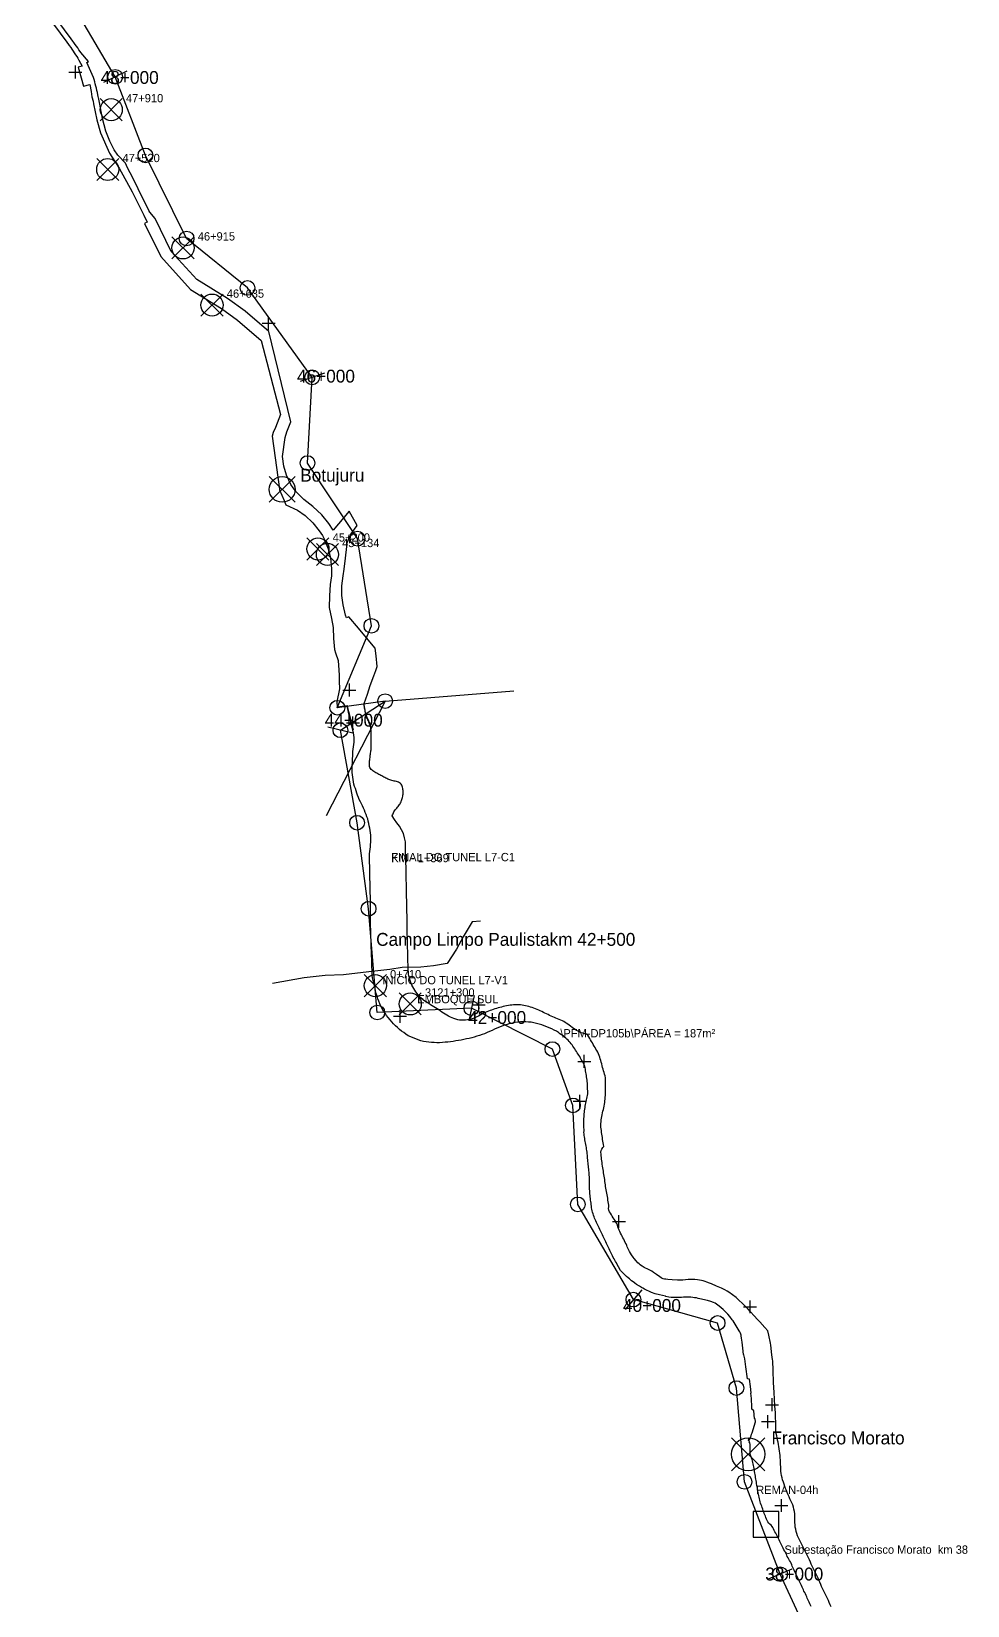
# Model space of a CAD drawing. Header units: metres. Extents: x 286341 to 332373, y 7396700 to 7466215.
# Drawn here: x 317601 to 322684, y 7422994 to 7431543 of the extents above; entities that cross this region are included whole.
import ezdxf

# ---------------------------------------------------------------- set-up
doc = ezdxf.new("R2010")
doc.units = ezdxf.units.M
for name, color, linetype in [('00-EIXO-TIC-RODAPE', 1, 'Continuous'), ('01-ESTACAS-MARCACAO', 3, 'Continuous'), ('02-TRECHOS-DIVISAO', 3, 'Continuous'), ('04-ESTACOES-TIM', 6, 'Continuous'), ('05-ESTACOES-LINHA7', 4, 'Continuous'), ('06-SUBESTACOES', 6, 'Continuous'), ('07-OBRAS-DE-ARTE', 30, 'Continuous'), ('10-DRENAGEM-BUEIROS', 5, 'Continuous'), ('11-LIMITE-MUNICIPIOS', 8, 'Continuous'), ('12-FAIXA-DOMINIO', 9, 'Continuous'), ('13-DESAPROPRIACAO', 2, 'Continuous'), ('14-TIC-EIXO-REFERENCIA', 1, 'Continuous')]:
    doc.layers.add(name, color=color, linetype=linetype)

msp = doc.modelspace()

# ---------------------------------------------------------------- linework, layer by layer
at = {"layer": '00-EIXO-TIC-RODAPE'}
msp.add_lwpolyline([(321876.6, 7422710.5), (321666.3, 7423164.2), (321473, 7423665.9), (321429.3, 7424175.2), (321327, 7424528.4), (320869.6, 7424655.4), (320568.2, 7425172.7), (320541.2, 7425710.3), (320430.1, 7426016), (319990.4, 7426238.3), (319479, 7426214.9), (319431.8, 7426778.3), (319369.2, 7427245.5), (319279, 7427747.7), (319522, 7427905.8), (319262, 7427869.6), (319447, 7428314.6), (319371.8, 7428788.2), (319100.2, 7429198.4), (319125.7, 7429664.1), (318774.5, 7430149.6), (318443.7, 7430418.2), (318220.2, 7430869.5), (318055.9, 7431296.3), (317778.3, 7431767.9)], dxfattribs=at)
at = {"layer": '01-ESTACAS-MARCACAO'}
for p, q in [((318118.7, 7431327.2), (317993.1, 7431265.4)), ((319191.9, 7429686.8), (319059.5, 7429641.4)), ((319347.2, 7427731.9), (319210.8, 7427763.5)), ((320004.7, 7426306.8), (319976.1, 7426169.8)), ((320914.9, 7424708.8), (320824.3, 7424602.1)), ((321730.8, 7423191.4), (321601.8, 7423137))]:
    msp.add_line(p, q, dxfattribs=at)
at = {"layer": '02-TRECHOS-DIVISAO'}
for q in [(320219.8, 7427961.2), (319200.9, 7427283.7)]:
    msp.add_line((319522, 7427905.8), q, dxfattribs=at)
at = {"layer": '04-ESTACOES-TIM'}
for p, q in [((321403.3, 7423725.2), (321583.3, 7423905.2)), ((321403.3, 7423905.2), (321583.3, 7423725.2))]:
    msp.add_line(p, q, dxfattribs=at)
msp.add_circle((321493.3, 7423815.2), 90, dxfattribs=at)
at = {"layer": '05-ESTACOES-LINHA7'}
for p, q in [((318892.5, 7428985.8), (319032.5, 7429125.8)), ((318892.5, 7429125.8), (319032.5, 7428985.8))]:
    msp.add_line(p, q, dxfattribs=at)
msp.add_circle((318962.5, 7429055.8), 70, dxfattribs=at)
at = {"layer": '06-SUBESTACOES'}
msp.add_lwpolyline([(321519.9, 7423365.2), (321659.9, 7423365.2), (321659.9, 7423505.2), (321519.9, 7423505.2)], close=True, dxfattribs=at)
at = {"layer": '07-OBRAS-DE-ARTE'}
for p, q in [((317974.4, 7431057.9), (318094.4, 7431177.9)), ((317974.4, 7431177.9), (318094.4, 7431057.9)), ((317955.6, 7430733), (318075.6, 7430853)), ((317955.6, 7430853), (318075.6, 7430733)), ((318364.3, 7430307.3), (318484.3, 7430427.3)), ((318364.3, 7430427.3), (318484.3, 7430307.3)), ((318521.9, 7429996.6), (318641.9, 7430116.6)), ((318521.9, 7430116.6), (318641.9, 7429996.6)), ((319096.9, 7428672), (319216.9, 7428792)), ((319096.9, 7428792), (319216.9, 7428672)), ((319148.2, 7428642.2), (319268.2, 7428762.2)), ((319148.2, 7428762.2), (319268.2, 7428642.2)), ((319408.4, 7426300.5), (319528.4, 7426420.5)), ((319408.4, 7426420.5), (319528.4, 7426300.5)), ((319598.1, 7426201.2), (319718.1, 7426321.2)), ((319598.1, 7426321.2), (319718.1, 7426201.2))]:
    msp.add_line(p, q, dxfattribs=at)
for centre in [(318034.4, 7431117.9), (318015.6, 7430793), (318424.3, 7430367.3), (318581.9, 7430056.6), (319156.9, 7428732), (319208.2, 7428702.2), (319468.4, 7426360.5), (319658.1, 7426261.2)]:
    msp.add_circle(centre, 60, dxfattribs=at)
at = {"layer": '10-DRENAGEM-BUEIROS'}
for points in [[(317804.7, 7431322.2), (317874.7, 7431322.2)], [(317839.7, 7431287.2), (317839.7, 7431357.2)], [(318854.2, 7429958), (318924.2, 7429958)], [(318889.2, 7429923), (318889.2, 7429993)], [(319292.5, 7427966.1), (319362.5, 7427966.1)], [(319327.5, 7427931.1), (319327.5, 7428001.1)], [(319312.1, 7427787.3), (319382.1, 7427787.3)], [(319347.1, 7427752.3), (319347.1, 7427822.3)], [(319995.3, 7426256.7), (320065.3, 7426256.7)], [(320030.3, 7426221.7), (320030.3, 7426291.7)], [(319567.7, 7426194.1), (319637.7, 7426194.1)], [(319602.7, 7426159.1), (319602.7, 7426229.1)], [(320603.1, 7425914.5), (320603.1, 7425984.5)], [(320568.1, 7425949.5), (320638.1, 7425949.5)], [(320543.5, 7425732.5), (320613.5, 7425732.5)], [(320578.5, 7425697.5), (320578.5, 7425767.5)], [(320756.2, 7425079.9), (320826.2, 7425079.9)], [(320791.2, 7425044.9), (320791.2, 7425114.9)], [(321468.4, 7424616.4), (321538.4, 7424616.4)], [(321503.4, 7424581.4), (321503.4, 7424651.4)], [(321622.9, 7424049.6), (321622.9, 7424119.6)], [(321587.9, 7424084.6), (321657.9, 7424084.6)], [(321600.3, 7423958), (321600.3, 7424028)], [(321565.3, 7423993), (321635.3, 7423993)], [(321638.2, 7423537.2), (321708.2, 7423537.2)], [(321673.2, 7423502.2), (321673.2, 7423572.2)]]:
    msp.add_lwpolyline(points, dxfattribs=at)
at = {"layer": '11-LIMITE-MUNICIPIOS'}
msp.add_lwpolyline([(320039.9, 7426710.3), (319994.2, 7426707.8), (319945.3, 7426626.2), (319909.6, 7426558), (319857.7, 7426480.8), (319785, 7426467.5), (319715.2, 7426461.6), (319614.3, 7426458.6), (319547.5, 7426448.2), (319433.3, 7426434.9), (319295.2, 7426418.6), (319195.8, 7426415.6), (319081.5, 7426402.2), (318909.4, 7426372.6)], dxfattribs=at)
at = {"layer": '12-FAIXA-DOMINIO'}
for points in [[(317601.5, 7431744.7), (317792.6, 7431485), (317802, 7431472.1), (317806.7, 7431465.7), (317814.5, 7431454.9), (317820.6, 7431446.3), (317827.9, 7431436), (317834.1, 7431426.9), (317841, 7431416.6), (317847.1, 7431407.2), (317853.5, 7431396.8), (317859.2, 7431387.2), (317876.9, 7431354.1), (317854.3, 7431348.2), (317883.9, 7431246.1), (317917.4, 7431254.8), (317924.8, 7431216.4), (317930, 7431188.5), (317936.2, 7431164.5), (317938.8, 7431150.3), (317956.9, 7431063.5), (317975.7, 7430991.3), (318024.8, 7430882.5), (318038.5, 7430862.2), (318077.3, 7430801.1), (318149, 7430672.5), (318210.8, 7430545.1), (318229.3, 7430506.7), (318220.9, 7430502.8)], [(319408.2, 7427887.9), (319407.4, 7427892.6), (319425.1, 7427943.7), (319440.7, 7427991.2), (319460.1, 7428043), (319470.4, 7428071.2), (319478.7, 7428094.1), (319472.2, 7428152.2), (319467.6, 7428194.2), (319412.2, 7428259.8), (319376.3, 7428302.4), (319324, 7428364.2), (319311.6, 7428358.8), (319307, 7428373.2), (319293, 7428428.3), (319285.9, 7428479), (319286.5, 7428531.2), (319293.8, 7428585.9), (319298.4, 7428621.9), (319306.2, 7428682.2), (319313.2, 7428746), (319313, 7428760.2), (319318.4, 7428774.9), (319331.7, 7428807.4), (319369.5, 7428859.8), (319326.3, 7428938), (319240.3, 7428834.4), (319216.5, 7428869.7), (319178.2, 7428916.7), (319128.4, 7428962.8), (319080.2, 7429000.5), (319040.7, 7429039.9), (319021.6, 7429063.8), (319008.9, 7429083), (318985.5, 7429132.3), (318970.9, 7429182.2), (318965.2, 7429235), (318978.1, 7429337.7), (318988, 7429368.3), (319010, 7429423.3), (318890.5, 7429912.3), (318761.7, 7430023), (318665.8, 7430092.8), (318498.5, 7430195.1), (318360.1, 7430347.4), (318273.1, 7430526.6), (318244.6, 7430561.5), (318238, 7430569.5), (318180.5, 7430687.8), (318151.3, 7430747.8), (318122.6, 7430801.2), (318112, 7430827.2), (318070.9, 7430871.5), (318051.2, 7430899.6), (318026.1, 7430947), (318004.5, 7431000.7), (317987.9, 7431070), (317969.9, 7431156.4), (317966.7, 7431174.8), (317963.7, 7431189.9), (317962, 7431197.8), (317959.2, 7431211), (317956.8, 7431221.5), (317953.9, 7431234.2), (317951.2, 7431245.2), (317948, 7431257.7), (317944.9, 7431269), (317941.3, 7431281.3), (317937.8, 7431292.7), (317902.4, 7431373.6), (317910.2, 7431379.7), (317869.3, 7431428.1), (317866.1, 7431433.1), (317859, 7431443.7), (317852.5, 7431453.1), (317845.1, 7431463.7), (317838.8, 7431472.5), (317831, 7431483.3), (317826.2, 7431489.8), (317816.7, 7431502.7), (317625.6, 7431762.5)], [(318218.8, 7430501.8), (318215.5, 7430500.3), (318303.2, 7430319.7), (318465.5, 7430141), (318632.8, 7430038.8), (318720.5, 7429975), (318849.3, 7429864.3), (318954.3, 7429462.5), (318926.1, 7429392.1), (318914.1, 7429363.8), (318908.9, 7429345.4), (318947.6, 7429056.1), (318948.9, 7429052.8), (318973.4, 7428995.5), (318983, 7428972.2), (319045.3, 7428943), (319087.2, 7428914), (319129.6, 7428874.1), (319163.3, 7428830.8), (319181.6, 7428805.1), (319190.7, 7428786.8), (319211.8, 7428733.3), (319225.2, 7428683.8), (319230.2, 7428624), (319230.4, 7428585.4), (319223.8, 7428538.4), (319219.7, 7428477.3), (319218.2, 7428414.5), (319229.6, 7428354.5), (319240.4, 7428306.5), (319242.1, 7428246.7), (319247.1, 7428185.5), (319252.7, 7428168.1), (319267.3, 7428126.7), (319270.3, 7428074.7), (319271.5, 7428046.9), (319273, 7428014.8), (319274.7, 7427971.9), (319259, 7427901.7), (319260.5, 7427874.4), (319314.8, 7427882.6), (319316.4, 7427875.9)], [(321835.7, 7422988.8), (321832.1, 7422996.3), (321828.5, 7423003.8), (321824.9, 7423011.4), (321821.3, 7423019), (321817.8, 7423026.5), (321814.2, 7423034.1), (321810.7, 7423041.6), (321807.1, 7423049.2), (321803.5, 7423056.7), (321799.8, 7423064.2), (321796.1, 7423071.7), (321792.5, 7423079.2), (321788.9, 7423086.8), (321785.4, 7423094.4), (321782, 7423102), (321778.6, 7423109.6), (321775.2, 7423117.2), (321771.7, 7423124.8), (321768.1, 7423132.4), (321764.5, 7423139.9), (321760.9, 7423147.5), (321757.4, 7423155), (321753.8, 7423162.6), (321750.3, 7423170.2), (321746.8, 7423177.7), (321743.2, 7423185.3), (321739.6, 7423192.8), (321736.1, 7423200.4), (321732.7, 7423208), (321729.3, 7423215.7), (321725.7, 7423223.2), (321721.9, 7423230.7), (321717.8, 7423237.9), (321713.5, 7423245), (321709.3, 7423252.3), (321705.6, 7423259.8), (321702, 7423267.3), (321698.5, 7423274.9), (321694.9, 7423282.5), (321691.2, 7423290), (321687.5, 7423297.4), (321683.8, 7423304.9), (321680.2, 7423312.5), (321676.6, 7423320), (321672.9, 7423327.5), (321669.3, 7423335), (321665.6, 7423342.5), (321661.9, 7423350), (321658.2, 7423357.5), (321654.3, 7423364.9), (321650.3, 7423372.2), (321646.3, 7423379.5), (321642.3, 7423386.8), (321638.3, 7423394.2), (321634.5, 7423401.7), (321630.2, 7423409.8), (321626.3, 7423417.1), (321622.7, 7423423.7), (321617.3, 7423430.1), (321611.4, 7423436.1), (321605.6, 7423442.1), (321600.4, 7423448.7), (321596.1, 7423455.8), (321592.6, 7423463.4), (321589.5, 7423471.2), (321586.5, 7423478.9), (321583.2, 7423486.6), (321580, 7423494.3), (321577.2, 7423502.2), (321574.6, 7423510.1), (321571.9, 7423518), (321569.1, 7423525.9), (321566.3, 7423533.8), (321563.5, 7423541.7), (321560.8, 7423549.6), (321558.3, 7423557.5), (321556.1, 7423565.6), (321554.1, 7423573.7), (321552.3, 7423581.8), (321550.5, 7423590), (321548.8, 7423598.2), (321547.2, 7423606.4), (321545.7, 7423614.6), (321544.2, 7423622.8), (321542.8, 7423631.1), (321541.4, 7423639.3), (321540.1, 7423647.6), (321538.8, 7423655.8), (321537.6, 7423664.1), (321536.2, 7423672.3), (321534.9, 7423680.6), (321533.6, 7423688.8), (321532.2, 7423697), (321530.8, 7423705.3), (321529.5, 7423713.5), (321528.2, 7423721.8), (321526.9, 7423730), (321525.6, 7423738.3), (321524.2, 7423746.5), (321522.6, 7423754.7), (321520.8, 7423762.9), (321518.8, 7423771), (321516.7, 7423779.1), (321514.3, 7423787.1), (321511.7, 7423795), (321508.8, 7423802.9), (321505.9, 7423810.7), (321503.8, 7423818.8), (321503, 7423827.2), (321503.1, 7423835.6), (321503.9, 7423843.9), (321504.5, 7423852.2), (321504.2, 7423860.5), (321503.3, 7423868.9), (321501.8, 7423877.1), (321498.5, 7423883.7), (321500.1, 7423886), (321494.7, 7423890.4), (321496.8, 7423898.8), (321499, 7423898.1), (321502, 7423896.7), (321503.2, 7423900.9), (321506.1, 7423908.7), (321509, 7423916.5), (321511.8, 7423924.4), (321514.6, 7423932.3), (321533.1, 7423992.5), (321530.3, 7424008.1), (321526.5, 7424009.8), (321523.6, 7424052.1), (321513.5, 7424060.1), (321512.9, 7424072), (321510.7, 7424119.2), (321506.9, 7424148.2), (321508.8, 7424148.9), (321505.2, 7424183), (321500.7, 7424223.6), (321491.5, 7424225.8), (321489.1, 7424225.5), (321480.8, 7424289.5), (321475, 7424333.5), (321469.2, 7424354.7), (321468.5, 7424357.1), (321464.1, 7424391.3), (321459.8, 7424424.4), (321456.9, 7424445.6), (321455.2, 7424458.7), (321454.4, 7424462.7), (321451, 7424472.3), (321447.2, 7424481.1), (321444.2, 7424486.3), (321423.2, 7424522.9), (321410.6, 7424540), (321406.6, 7424546.1), (321393.5, 7424563.1), (321382.3, 7424576.4), (321373.5, 7424586), (321357.5, 7424601.6), (321335.9, 7424620.5), (321321.5, 7424631.3), (321314, 7424635.4), (321304.5, 7424639.8), (321290.3, 7424645.5), (321272, 7424651.5), (321231.2, 7424660), (321221.7, 7424662.2), (321211.5, 7424664.2), (321202, 7424666), (321191.7, 7424667.5), (321181.1, 7424668.3), (321170.3, 7424668.4), (321160.9, 7424668.2), (321141.8, 7424668), (321131.3, 7424667.7), (321107.5, 7424666.7), (321095.2, 7424666.4), (321084, 7424666.4), (321075.4, 7424667.1), (321062.9, 7424669), (321045.8, 7424672.9), (321043.3, 7424673.6), (321010.8, 7424680.8), (320987.6, 7424687.6), (320967.6, 7424694.8), (320957.6, 7424698.9), (320941.1, 7424706.5), (320929.7, 7424712.3), (320920.8, 7424717.3), (320913.6, 7424721.5), (320902.1, 7424728.2), (320887.1, 7424737.9), (320885.5, 7424739), (320868.2, 7424751.6), (320859.7, 7424758.2), (320848.3, 7424767.4), (320841.1, 7424773.8), (320832.8, 7424781.2), (320831, 7424782.8), (320818, 7424795.4), (320810.1, 7424803.4), (320800.3, 7424814.1), (320778.6, 7424853.6), (320777.4, 7424855.7), (320773.1, 7424863), (320768.9, 7424870.3), (320764.7, 7424877.6), (320760.7, 7424885), (320756.8, 7424892.5), (320753, 7424900), (320749.3, 7424907.6), (320745.7, 7424915.2), (320742.1, 7424922.8), (320738.5, 7424930.4), (320735, 7424938), (320731.4, 7424945.7), (320727.9, 7424953.3), (320724.3, 7424960.9), (320720.7, 7424968.6), (320717.1, 7424976.2), (320713.4, 7424983.8), (320709.7, 7424991.3), (320706, 7424998.9), (320702.5, 7425006.5), (320699, 7425014.2), (320695.3, 7425021.8), (320691.6, 7425029.3), (320688, 7425036.9), (320684.4, 7425044.5), (320680.7, 7425052.1), (320677, 7425059.7), (320673.4, 7425067.3), (320669.9, 7425075), (320666.3, 7425082.6), (320662.6, 7425090.1), (320659.1, 7425097.8), (320655.9, 7425105.6), (320653, 7425113.5), (320650.5, 7425121.5), (320648.2, 7425129.7), (320646.3, 7425137.9), (320644.6, 7425146.1), (320643.1, 7425154.4), (320641.8, 7425162.7), (320640.7, 7425171.1), (320639.6, 7425179.4), (320638.6, 7425187.8), (320637.6, 7425196.2), (320636.5, 7425204.5), (320635.5, 7425212.9), (320634.6, 7425221.2), (320634, 7425229.6), (320633.3, 7425238), (320632.6, 7425246.4), (320632, 7425254.8), (320631.5, 7425263.2), (320631.2, 7425271.7), (320631, 7425280.1), (320630.9, 7425288.5), (320631, 7425296.9), (320631.1, 7425305.3), (320631.1, 7425313.8), (320630.7, 7425322.2), (320630.2, 7425330.6), (320629.5, 7425339), (320628.7, 7425347.4), (320627.8, 7425355.7), (320627, 7425364.1), (320626.2, 7425372.5), (320625.4, 7425380.9), (320624.6, 7425389.3), (320624, 7425397.7), (320623.2, 7425406.1), (320622.3, 7425414.4), (320621.3, 7425422.8), (320620.4, 7425431.2), (320619.7, 7425439.6), (320619, 7425448), (320618.5, 7425456.4), (320617.6, 7425464.7), (320615.9, 7425473), (320614.3, 7425481.2), (320612.8, 7425489.5), (320611.1, 7425497.8), (320609.2, 7425506), (320607.6, 7425514.2), (320605.8, 7425522.5), (320606.6, 7425530.6), (320604.5, 7425538.8), (320602.7, 7425547), (320601.6, 7425555.3), (320601.5, 7425563.8), (320602, 7425572.2), (320601.6, 7425580.6), (320601, 7425589), (320600.8, 7425597.4), (320600.9, 7425605.8), (320600.9, 7425614.3), (320600.9, 7425622.7), (320601.1, 7425631.1), (320601.5, 7425639.5), (320602, 7425647.9), (320602.6, 7425656.3), (320603.3, 7425664.7), (320604.2, 7425673.1), (320605.1, 7425681.5), (320606.2, 7425689.8), (320607.4, 7425698.1), (320608.7, 7425706.5), (320610.1, 7425714.8), (320611.5, 7425723.1), (320613.1, 7425731.3), (320614.8, 7425739.6), (320616.6, 7425747.8), (320618.5, 7425756), (320620.9, 7425764.1), (320622.5, 7425772.4), (320622.8, 7425780.8), (320622.2, 7425789.2), (320621.2, 7425797.6), (320621.1, 7425806), (320620.8, 7425814.4), (320620.4, 7425822.8), (320619.8, 7425831.2), (320619, 7425839.6), (320618, 7425848), (320617, 7425856.3), (320615.8, 7425864.7), (320614.5, 7425873), (320613.1, 7425881.3), (320611.7, 7425889.6), (320610.4, 7425897.9), (320609.4, 7425906.3), (320608.2, 7425914.7), (320605.5, 7425922.6), (320602.1, 7425930.3), (320598.5, 7425937.9), (320594.8, 7425945.5), (320590.8, 7425952.9), (320586.8, 7425960.3), (320582.7, 7425967.6), (320578.4, 7425974.9), (320574.1, 7425982.2), (320569.7, 7425989.3), (320565.2, 7425996.5), (320560.6, 7426003.5), (320555.8, 7426010.5), (320551.1, 7426017.4), (320546.5, 7426024.5), (320541.8, 7426031.5), (320536.9, 7426038.3), (320531.7, 7426044.9), (320526.2, 7426051.4), (320520.6, 7426057.6), (320514.8, 7426063.8), (320508.9, 7426069.7), (320502.7, 7426075.5), (320496.3, 7426080.9), (320489.7, 7426086.1), (320482.9, 7426091.1), (320476, 7426096), (320469.2, 7426100.9), (320462.3, 7426105.8), (320452.9, 7426112.5), (320439.8, 7426119.2), (320426.6, 7426125.7), (320413.2, 7426131.8), (320399.7, 7426137.5), (320385.9, 7426142.7), (320372, 7426147.3), (320357.9, 7426151.6), (320343.7, 7426155.5), (320329.3, 7426158.8), (320314.8, 7426161.4), (320300.2, 7426162.9), (320285.5, 7426163.6), (320270.8, 7426163.8), (320256.2, 7426163.3), (320241.5, 7426162), (320227, 7426159.9), (320212.5, 7426157.3), (320198.1, 7426154.1), (320184, 7426150.2), (320170, 7426145.6), (320156.2, 7426140.6), (320142.5, 7426135.3), (320128.9, 7426129.7), (320115.5, 7426123.7), (320102.1, 7426117.5), (320088.8, 7426111.3), (320075.4, 7426105.2), (320061.9, 7426099.5), (320048.1, 7426094.4), (320034.1, 7426089.8), (320020.1, 7426085.5), (320005.9, 7426081.5), (319991.7, 7426077.7), (319977.5, 7426074.2), (319963.1, 7426071), (319948.8, 7426067.9), (319934.3, 7426065), (319919.9, 7426062.4), (319905.4, 7426060), (319890.8, 7426057.8), (319876.3, 7426055.9), (319861.7, 7426054.3), (319847, 7426052.8), (319832.4, 7426051.6), (319817.7, 7426050.8), (319803, 7426050.6), (319788.3, 7426051), (319773.6, 7426052), (319759, 7426053.5), (319744.3, 7426055.5), (319729.9, 7426058.1), (319715.6, 7426061.6), (319701.6, 7426066), (319687.8, 7426071.1), (319674.1, 7426076.5), (319660.5, 7426082.1), (319647.4, 7426088.7), (319635, 7426096.6), (319623, 7426105.2), (319611.3, 7426114.1), (319599.8, 7426123.2), (319588.6, 7426132.7), (319577.9, 7426142.8), (319567.6, 7426153.3), (319557.8, 7426164.2), (319548.2, 7426175.4), (319538.9, 7426186.8), (319529.9, 7426198.4), (319521.2, 7426210.2), (319513.1, 7426222.5), (319505.6, 7426235.2), (319499, 7426248.3), (319493.1, 7426261.8), (319487.6, 7426275.4), (319482.6, 7426289.2), (319478.1, 7426303.2), (319473.9, 7426317.3), (319470.2, 7426331.5), (319466.9, 7426345.8), (319463.8, 7426360.2), (319460.4, 7426374.5), (319456.7, 7426388.7), (319453.3, 7426403), (319451.5, 7426417.6), (319450.9, 7426432.3), (319450.6, 7426447), (319450.1, 7426461.7), (319449.5, 7426476.4), (319449, 7426491.1), (319448.7, 7426505.8), (319448.2, 7426520.5), (319447.7, 7426535.1), (319447.2, 7426549.8), (319446.7, 7426564.5), (319446.3, 7426579.2), (319445.9, 7426593.9), (319445.3, 7426608.6), (319444.9, 7426623.3), (319444.6, 7426638), (319443.9, 7426652.7), (319443.3, 7426667.3), (319442.8, 7426682), (319442.1, 7426812.7), (319441.9, 7426823), (319441.7, 7426835.7), (319441.4, 7426848.4), (319441.1, 7426861.1), (319440.8, 7426873.8), (319440.5, 7426886.5), (319440.3, 7426899.2), (319440, 7426912), (319439.8, 7426924.7), (319439.5, 7426937.4), (319439.2, 7426950.1), (319438.8, 7426962.8), (319438.4, 7426975.5), (319438, 7426988.2), (319437.9, 7427001), (319437.8, 7427013.7), (319437.6, 7427026.4), (319437.2, 7427039.1), (319437, 7427051.8), (319437, 7427064.5), (319437.7, 7427077.2), (319438.9, 7427089.9), (319440.3, 7427102.5), (319441.4, 7427115.2), (319442.3, 7427127.9), (319443.2, 7427140.6), (319444.3, 7427153.3), (319444.5, 7427166), (319444.4, 7427178.7), (319442.8, 7427191.3), (319440.4, 7427203.8), (319437.8, 7427216.2), (319435.9, 7427228.8), (319433.7, 7427241.3), (319430.5, 7427253.6), (319427, 7427265.9), (319423.1, 7427278), (319418.7, 7427289.9), (319414, 7427301.7), (319409, 7427313.4), (319403.9, 7427325.1), (319398.6, 7427336.7), (319393.1, 7427348.1), (319387.2, 7427359.4), (319381.5, 7427370.7), (319376.4, 7427382.4), (319371.9, 7427394.3), (319367.9, 7427406.4), (319364, 7427418.5), (319360, 7427430.5), (319356, 7427442.6), (319352.5, 7427454.9), (319349.6, 7427467.2), (319347.4, 7427479.8), (319345.8, 7427492.4), (319344.3, 7427505), (319343.2, 7427517.7), (319342.7, 7427530.4), (319342.9, 7427543.1), (319343.5, 7427555.8), (319344.2, 7427568.5), (319344.9, 7427581.2), (319345.4, 7427593.9), (319345.9, 7427606.6), (319346.3, 7427619.4), (319347.2, 7427632), (319348.7, 7427644.7), (319350.7, 7427657.2), (319352.3, 7427669.9), (319352.7, 7427682.6), (319353.2, 7427695.3), (319353.3, 7427708), (319352.3, 7427720.7), (319350.5, 7427733.3), (319346.9, 7427745.5), (319344, 7427757.9), (319341.1, 7427770.2), (319338.1, 7427782.6), (319335, 7427795), (319332, 7427807.3), (319329, 7427819.7), (319326.1, 7427832), (319323.2, 7427844.4), (319320.3, 7427856.8), (319317.2, 7427869.2), (319315.6, 7427875.7)], [(319316.4, 7427875.9), (319327.6, 7427830.1), (319348, 7427750)], [(321943.9, 7422987.5), (321938.7, 7422998.6), (321933.6, 7423009.6), (321928.5, 7423020.7), (321923.3, 7423031.7), (321917.9, 7423042.7), (321912.5, 7423053.6), (321907, 7423064.5), (321901.7, 7423075.4), (321896.6, 7423086.5), (321891.8, 7423097.7), (321887.1, 7423109), (321882.4, 7423120.2), (321877.5, 7423131.3), (321872.4, 7423142.4), (321867.2, 7423153.4), (321861.9, 7423164.4), (321856.6, 7423175.3), (321851.2, 7423186.3), (321846, 7423197.3), (321840.7, 7423208.3), (321835.6, 7423219.3), (321830.5, 7423230.4), (321825.4, 7423241.5), (321820.3, 7423252.6), (321815.1, 7423263.6), (321809.7, 7423274.5), (321804.1, 7423285.3), (321798.4, 7423296.1), (321792.9, 7423307), (321787.6, 7423317.9), (321782.2, 7423328.9), (321776.9, 7423339.8), (321771.5, 7423350.7), (321766.1, 7423361.7), (321761.3, 7423372.9), (321757.2, 7423384.4), (321753.8, 7423396.1), (321751, 7423407.9), (321748.8, 7423419.9), (321747.3, 7423432), (321746.5, 7423444.2), (321746.1, 7423456.3), (321746, 7423468.5), (321746.2, 7423480.8), (321745.8, 7423492.9), (321744.4, 7423505), (321741.8, 7423516.9), (321738.7, 7423528.8), (321735, 7423540.3), (321730.3, 7423551.6), (321725.2, 7423562.6), (321720, 7423573.7), (321715, 7423584.8), (321710, 7423595.9), (321705.3, 7423607.2), (321700.8, 7423618.5), (321696.5, 7423629.9), (321692.2, 7423641.3), (321688, 7423652.7), (321684, 7423664.2), (321680.1, 7423675.8), (321676.7, 7423687.5), (321673.8, 7423699.3), (321671.8, 7423711.3), (321670.6, 7423723.5), (321669.9, 7423735.7), (321669.5, 7423747.8), (321669.4, 7423760), (321669.4, 7423772.2), (321668.9, 7423784.4), (321667.5, 7423796.5), (321665.9, 7423808.6), (321664.3, 7423820.6), (321662.9, 7423832.7), (321661.5, 7423844.8), (321659.8, 7423856.9), (321658.4, 7423868.1), (321655.3, 7423880.9), (321652.8, 7423892.8), (321650.2, 7423904.6), (321647.7, 7423915.3), (321644.9, 7423928.5), (321644, 7423940.6), (321642.5, 7423964.5), (321640.8, 7424041), (321638.2, 7424077.9), (321633.4, 7424151.8), (321630.9, 7424205), (321628.6, 7424270.3), (321626, 7424323.1), (321625.2, 7424329.6), (321621.9, 7424355.6), (321615.4, 7424408.1), (321613.3, 7424419.5), (321605, 7424461.5), (321600.1, 7424486), (321583.9, 7424503.5), (321556, 7424534.2), (321544.2, 7424547.4), (321525.6, 7424567.8), (321505.4, 7424589.5), (321493.2, 7424603.1), (321463.2, 7424631.8), (321440.5, 7424654.9), (321433.3, 7424662.2), (321427.3, 7424667.1), (321408.4, 7424681.4), (321388.7, 7424695.1), (321378.7, 7424701), (321366.3, 7424707.9), (321347.3, 7424717.6), (321321.4, 7424729.2), (321293.5, 7424740.7), (321282.8, 7424745.2), (321268.2, 7424751), (321259.8, 7424753.6), (321249.4, 7424756.6), (321239.2, 7424758.7), (321217.2, 7424762.9), (321203.8, 7424764), (321198.6, 7424764.2), (321191.6, 7424764.5), (321180.5, 7424764.6), (321169.6, 7424764.2), (321167.8, 7424764.2), (321152.4, 7424763), (321137.4, 7424761.9), (321128.2, 7424761.5), (321119.6, 7424761.6), (321109.7, 7424761.9), (321080.1, 7424763.7), (321057.3, 7424765.2), (321045.2, 7424765.9), (321038.4, 7424767.1), (321030.8, 7424769), (321026.7, 7424770.9), (321021.3, 7424773.9), (321014.2, 7424779.5), (320995.3, 7424792.2), (320978.8, 7424803.4), (320969.6, 7424809.2), (320959.6, 7424815.1), (320951.6, 7424819.5), (320928.6, 7424830.4), (320918.1, 7424836.6), (320914.3, 7424839.3), (320907.1, 7424844.3), (320900.9, 7424849.4), (320894.3, 7424855.8), (320885.2, 7424865.4), (320874.1, 7424878.5), (320868.2, 7424886.2), (320859.2, 7424898.9), (320847.7, 7424917.2), (320836.8, 7424942.9), (320833.9, 7424949.5), (320830.1, 7424958), (320825.9, 7424966.3), (320821.7, 7424974.7), (320817.5, 7424983), (320813.2, 7424991.4), (320808.9, 7424999.7), (320804.5, 7425008), (320800.2, 7425016.3), (320796.2, 7425024.7), (320792.4, 7425033.2), (320789.1, 7425042), (320785.9, 7425050.8), (320782.6, 7425059.5), (320779, 7425068.1), (320774.9, 7425076.6), (320770.4, 7425084.7), (320765.2, 7425092.6), (320759.9, 7425100.3), (320754.8, 7425108.1), (320750.2, 7425116.2), (320745.7, 7425124.4), (320740.9, 7425132.4), (320736.8, 7425140.8), (320735.4, 7425150), (320736.1, 7425159.4), (320736.3, 7425168.7), (320735, 7425178), (320733.4, 7425187.2), (320731.8, 7425196.4), (320730.2, 7425205.6), (320728.7, 7425214.8), (320727.1, 7425224), (320725.4, 7425233.2), (320723.7, 7425242.4), (320722, 7425251.6), (320720.5, 7425260.8), (320719.1, 7425270.1), (320717.8, 7425279.3), (320716.5, 7425288.6), (320715.2, 7425297.8), (320713.8, 7425307.1), (320712.4, 7425316.3), (320711, 7425325.6), (320709.6, 7425334.8), (320708.2, 7425344.1), (320706.8, 7425353.3), (320705.3, 7425362.5), (320703.8, 7425371.8), (320702.2, 7425381), (320700.8, 7425390.2), (320699.7, 7425399.5), (320698.5, 7425408.8), (320697.2, 7425418), (320696.1, 7425427.3), (320695.3, 7425436.6), (320694.7, 7425446), (320693.8, 7425455.3), (320694.7, 7425464.5), (320697.8, 7425473.4), (320703, 7425481.1), (320709.8, 7425487.7), (320708.1, 7425497.2), (320706.3, 7425506.7), (320704.5, 7425516.1), (320702.6, 7425525.6), (320701.1, 7425535.1), (320699.9, 7425544.7), (320698.5, 7425554.3), (320697.2, 7425563.8), (320695.9, 7425573.4), (320694.4, 7425583), (320693.2, 7425592.5), (320693.2, 7425602.2), (320693.5, 7425611.9), (320693.9, 7425621.5), (320694.6, 7425631.2), (320695.8, 7425640.8), (320697.6, 7425650.3), (320699.7, 7425659.7), (320702.1, 7425669), (320704.4, 7425678.4), (320706.7, 7425687.8), (320708.8, 7425697.2), (320710.8, 7425706.7), (320712.7, 7425716.2), (320714.2, 7425725.7), (320715.5, 7425735.3), (320716.5, 7425744.9), (320717.2, 7425754.5), (320717.7, 7425764.2), (320717.9, 7425773.8), (320717.9, 7425783.5), (320718, 7425793.1), (320718.1, 7425802.8), (320718.3, 7425812.4), (320718.5, 7425822.1), (320718.5, 7425831.8), (320718.4, 7425841.4), (320718.3, 7425851.1), (320718.1, 7425860.7), (320716.4, 7425870.2), (320713.5, 7425879.5), (320710.4, 7425888.6), (320707.5, 7425897.8), (320704.8, 7425907.1), (320702.3, 7425916.4), (320699.9, 7425925.8), (320697.5, 7425935.1), (320695, 7425944.5), (320692.5, 7425953.8), (320689.7, 7425963), (320686.8, 7425972.2), (320683.5, 7425981.3), (320679.8, 7425990.3), (320675.8, 7425999), (320671.2, 7426007.5), (320666.3, 7426015.9), (320661.4, 7426024.2), (320656.6, 7426032.6), (320651.8, 7426041), (320647.1, 7426049.4), (320642.3, 7426057.8), (320637.5, 7426066), (320632.5, 7426074.3), (320627.7, 7426082.8), (320622.4, 7426091), (320614.6, 7426096.4), (320605.2, 7426099.4), (320595.9, 7426101.8), (320586.7, 7426104.5), (320577.8, 7426108.2), (320569.2, 7426112.6), (320560.8, 7426117.5), (320552.7, 7426122.8), (320544.8, 7426128.3), (320536.9, 7426134), (320529.1, 7426139.7), (320521.3, 7426145.3), (320513.5, 7426151), (320505.6, 7426156.6), (320500.1, 7426160.6), (320492.4, 7426165.2), (320484, 7426169.3), (320475.4, 7426173.2), (320466.8, 7426177), (320458.1, 7426180.7), (320449.4, 7426184.2), (320440.7, 7426187.8), (320432, 7426191.4), (320423.4, 7426195.2), (320414.8, 7426199), (320406.3, 7426203.1), (320397.8, 7426207.2), (320389.4, 7426211.4), (320381, 7426215.6), (320372.7, 7426219.9), (320364.2, 7426224), (320355.6, 7426227.9), (320346.9, 7426231.5), (320338.1, 7426234.8), (320329.3, 7426238), (320320.4, 7426241.2), (320311.5, 7426244.2), (320302.5, 7426246.9), (320293.4, 7426249.3), (320284.2, 7426251.6), (320275, 7426253.5), (320265.7, 7426254.9), (320256.4, 7426256.1), (320247, 7426256.9), (320237.6, 7426257), (320228.2, 7426256.8), (320218.8, 7426256.3), (320209.4, 7426255.4), (320200.1, 7426254), (320190.9, 7426252.4), (320181.6, 7426250.8), (320172.4, 7426248.8), (320163.2, 7426246.6), (320154.1, 7426244.3), (320145, 7426241.8), (320136, 7426239.2), (320127, 7426236.6), (320118, 7426233.8), (320109.1, 7426230.8), (320100.1, 7426227.8), (320091.2, 7426224.8), (320082.4, 7426221.6), (320073.7, 7426218.1), (320065, 7426214.3), (320056.5, 7426210.3), (320047.2, 7426205.2), (320037.8, 7426200.3), (320028.3, 7426195.6), (320018.8, 7426190.8), (320009.2, 7426186.2), (319999.5, 7426182), (319989.4, 7426178.6), (319979.1, 7426176.1), (319968.7, 7426174.2), (319958.1, 7426172.9), (319947.5, 7426172.4), (319936.9, 7426172.7), (319926.3, 7426173.8), (319915.8, 7426175.7), (319905.6, 7426178.4), (319895.5, 7426181.8), (319885.7, 7426185.7), (319876, 7426190.2), (319866.6, 7426195), (319857.4, 7426200.3), (319848.3, 7426205.9), (319839.3, 7426211.5), (319830.3, 7426217.2), (319821.4, 7426222.9), (319812.5, 7426228.6), (319803.5, 7426234.4), (319794.6, 7426240), (319785.6, 7426245.7), (319776.6, 7426251.4), (319767.7, 7426257.1), (319758.7, 7426262.8), (319749.7, 7426268.5), (319740.8, 7426274.3), (319732.3, 7426280.6), (319724.1, 7426287.4), (319716.3, 7426294.6), (319708.8, 7426302.1), (319701.6, 7426309.9), (319694.8, 7426318.1), (319688.5, 7426326.6), (319682.6, 7426335.4), (319677.1, 7426344.5), (319671.9, 7426353.8), (319667.2, 7426363.4), (319663, 7426373.1), (319659.4, 7426383.1), (319656.1, 7426393.2), (319653.2, 7426403.4), (319650.9, 7426413.8), (319649.3, 7426424.3), (319648.1, 7426434.8), (319647.1, 7426445.4), (319646.5, 7426456), (319646.2, 7426466.6), (319646, 7426477.2), (319645.7, 7426487.8), (319645.3, 7426498.4), (319645.1, 7426509), (319645, 7426519.7), (319644.7, 7426530.3), (319644.4, 7426540.9), (319644.1, 7426551.5), (319643.9, 7426562.1), (319643.8, 7426572.7), (319643.5, 7426583.3), (319643.2, 7426594), (319642.9, 7426604.6), (319642.6, 7426615.2), (319642.4, 7426625.8), (319642.2, 7426636.4), (319642, 7426647), (319641.7, 7426657.6), (319641.5, 7426668.3), (319641.3, 7426678.9), (319641, 7426689.5), (319639.4, 7426813.2), (319639.2, 7426821.1), (319638.6, 7426844), (319638, 7426866.9), (319637.5, 7426889.8), (319637, 7426912.7), (319636.6, 7426935.5), (319636.2, 7426958.5), (319635.8, 7426981.3), (319635.4, 7427004.2), (319634.9, 7427027.1), (319634.1, 7427050), (319633, 7427072.8), (319632, 7427095.7), (319631.7, 7427118.6), (319632.1, 7427141.6), (319627.6, 7427164.1), (319621.6, 7427186.1), (319611.4, 7427206.6), (319599.4, 7427226.1), (319586, 7427244.8), (319572.8, 7427263.5), (319560.3, 7427282.6), (319562.4, 7427288.3), (319564.5, 7427294.1), (319566.8, 7427299.8), (319569.6, 7427305.2), (319572.8, 7427310.4), (319576.5, 7427315.3), (319580.5, 7427319.9), (319584.6, 7427324.4), (319588.8, 7427329), (319592.7, 7427333.6), (319596.4, 7427338.5), (319599.9, 7427343.6), (319603.1, 7427348.8), (319606, 7427354.2), (319608.6, 7427359.7), (319610.9, 7427365.4), (319612.8, 7427371.2), (319614.4, 7427377.1), (319615.9, 7427383.1), (319617.2, 7427389.1), (319618.2, 7427395.1), (319618.9, 7427401.2), (319619.4, 7427407.3), (319619.5, 7427413.4), (319619.3, 7427419.5), (319618.7, 7427425.6), (319617.5, 7427431.6), (319616.1, 7427437.6), (319614.3, 7427443.5), (319612.1, 7427449.2), (319609, 7427454.5), (319605, 7427459.2), (319600.1, 7427462.7), (319594.5, 7427465.4), (319588.8, 7427467.6), (319582.9, 7427469.3), (319576.9, 7427470.5), (319570.9, 7427471.6), (319564.9, 7427472.9), (319559, 7427474.4), (319553.1, 7427476.1), (319547.3, 7427478.1), (319541.6, 7427480.3), (319536, 7427482.7), (319530.4, 7427485.3), (319524.9, 7427488), (319519.5, 7427490.8), (319514.1, 7427493.6), (319508.7, 7427496.5), (319503.3, 7427499.4), (319497.9, 7427502.3), (319492.5, 7427505.2), (319487, 7427508), (319481.6, 7427510.8), (319476.2, 7427513.7), (319470.9, 7427516.7), (319465.6, 7427519.8), (319460.4, 7427523), (319455.3, 7427526.5), (319450.5, 7427530.3), (319446.1, 7427534.5), (319442.4, 7427539.4), (319439.5, 7427544.9), (319437.5, 7427550.7), (319436.4, 7427556.7), (319436.2, 7427562.8), (319436.3, 7427569), (319436.5, 7427575.1), (319437, 7427581.2), (319438, 7427587.2), (319439, 7427593.2), (319439.9, 7427599.3), (319440.6, 7427605.4), (319441.3, 7427611.5), (319442, 7427617.5), (319442.7, 7427623.6), (319443.5, 7427629.7), (319444.4, 7427635.7), (319445.2, 7427641.8), (319445.9, 7427647.9), (319446.2, 7427654), (319446.3, 7427660.1), (319446.3, 7427666.2), (319446.3, 7427672.4), (319446.4, 7427678.5), (319446.5, 7427684.6), (319446.5, 7427690.7), (319446.6, 7427696.8), (319446.6, 7427703), (319446.6, 7427709.1), (319446.5, 7427715.2), (319446.3, 7427721.3), (319445.9, 7427727.4), (319445.6, 7427733.5), (319445.2, 7427739.6), (319445, 7427745.8), (319444.8, 7427751.9), (319444.5, 7427758), (319444.2, 7427764.1), (319443.7, 7427770.2), (319441.1, 7427775.8), (319438.5, 7427781.3), (319435.9, 7427786.8), (319433.3, 7427792.3), (319430.7, 7427797.9), (319428, 7427803.4), (319425.3, 7427808.9), (319422.6, 7427814.4), (319420.3, 7427820.1), (319418.8, 7427826), (319417.3, 7427831.9), (319415.8, 7427837.9), (319414.7, 7427843.9), (319413.7, 7427849.9), (319412.5, 7427855.9), (319411.5, 7427862), (319410.4, 7427868), (319409.2, 7427874), (319408.1, 7427880), (319407.1, 7427886), (319407, 7427887.8)], [(319444.5, 7427750), (319442.8, 7427778.6), (319433.2, 7427797.4), (319422.4, 7427820.8), (319415.7, 7427843.5), (319408.2, 7427887.9)]]:
    msp.add_lwpolyline(points, dxfattribs=at)
at = {"layer": '14-TIC-EIXO-REFERENCIA'}
for centre in [(318055.9, 7431296.3), (318220.2, 7430869.5), (318443.7, 7430418.2), (318774.5, 7430149.6), (319125.7, 7429664.1), (319100.2, 7429198.4), (319371.8, 7428788.2), (319447, 7428314.6), (319262, 7427869.6), (319522, 7427905.8), (319279, 7427747.7), (319369.2, 7427245.5), (319431.8, 7426778.3), (319479, 7426214.9), (319990.4, 7426238.3), (320430.1, 7426016), (320541.2, 7425710.3), (320568.2, 7425172.7), (320869.6, 7424655.4), (321327, 7424528.4), (321429.3, 7424175.2), (321473, 7423665.9), (321666.3, 7423164.2)]:
    msp.add_circle(centre, 40, dxfattribs=at)

# ---------------------------------------------------------------- texts
at = {"layer": '01-ESTACAS-MARCACAO'}
for s, p in [('48+000', (317977.4, 7431257.7)), ('46+000', (319042.9, 7429635.8)), ('44+000', (319193.7, 7427767.4)), ('42+000', (319972.5, 7426152.6)), ('40+000', (320813, 7424588.7)), ('38+000', (321585.7, 7423130.2))]:
    msp.add_text(s, height=70, dxfattribs=at).set_placement(p)
at = {"layer": '04-ESTACOES-TIM'}
msp.add_text('Francisco Morato', height=70, dxfattribs=at).set_placement((321619.3, 7423869.2))
at = {"layer": '05-ESTACOES-LINHA7'}
msp.add_text('Botujuru', height=70, dxfattribs=at).set_placement((319060.5, 7429097.8))
at = {"layer": '06-SUBESTACOES'}
msp.add_text('Subestação Francisco Morato  km 38', height=45, dxfattribs=at).set_placement((321689.9, 7423275.2))
at = {"layer": '07-OBRAS-DE-ARTE'}
for s, p in [('47+910', (318114.4, 7431157.9)), ('47+520', (318095.6, 7430833)), ('46+915', (318504.3, 7430407.3)), ('46+635', (318661.9, 7430096.6)), ('45+200', (319236.9, 7428772)), ('45+134', (319288.2, 7428742.2)), ('FINAL DO TUNEL L7-C1', (319554.8, 7427036.4)), ('KM - 1+369', (319554.8, 7427030.9)), ('INICIO DO TUNEL L7-V1', (319506.6, 7426368.1)), ('0+710', (319548.4, 7426400.5)), ('3121+300', (319738.1, 7426301.2)), ('EMBOQUE SUL', (319696, 7426265))]:
    msp.add_text(s, height=45, dxfattribs=at).set_placement(p)
at = {"layer": '11-LIMITE-MUNICIPIOS'}
msp.add_text('Campo Limpo Paulistakm 42+500', height=70, dxfattribs=at).set_placement((319472.9, 7426576.8))
at = {"layer": '13-DESAPROPRIACAO'}
for s, p in [('\\PFM-DP105b\\PÁREA = 187m²', (320473.1, 7426079.5)), ('REMAN-04h', (321536.6, 7423599.6))]:
    msp.add_text(s, height=45, dxfattribs=at).set_placement(p)

doc.saveas('drawing.dxf')
